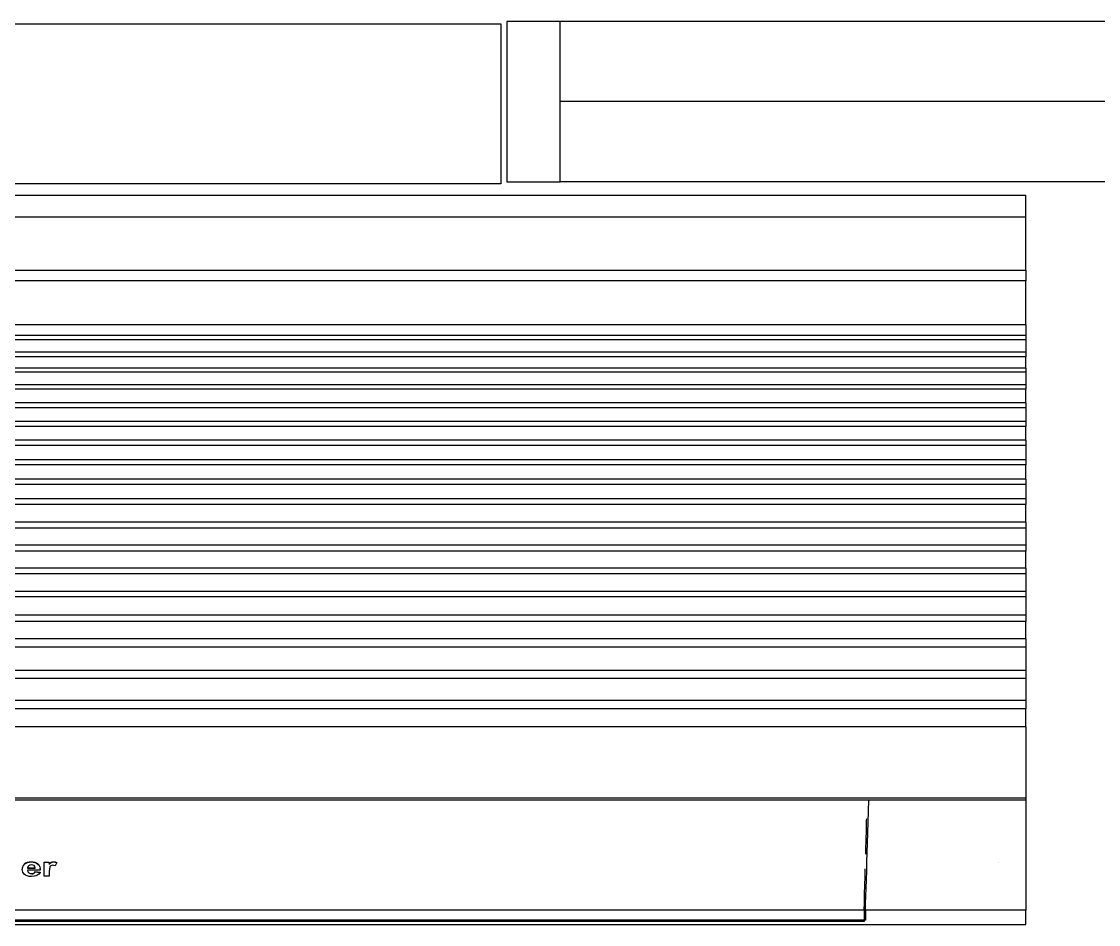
# Model space of a CAD drawing. Header units: millimetres. Extents: x 982 to 80582, y 687 to 58800.
# Drawn here: x 34869 to 35877, y 44240 to 45085 of the extents above; entities that cross this region are included whole.
import ezdxf

# ---------------------------------------------------------------- set-up
doc = ezdxf.new("R2010")
doc.units = ezdxf.units.MM
for name, color, linetype in [('A-WALL', 1, 'Continuous'), ('A-WIN', 9, 'Continuous'), ('Edges', 7, 'Continuous')]:
    doc.layers.add(name, color=color, linetype=linetype)

# ---------------------------------------------------------------- blocks, each defined once
blk = doc.blocks.new('A$C04C40081')
at = {"layer": 'A-WIN', "color": 8}
for p, q in [((850, 150), (50, 150)), ((850, 75), (50, 75)), ((850, 0), (50, 0))]:
    blk.add_line(p, q, dxfattribs=at)
at = {"layer": 'A-WIN', "color": 8, "linetype": 'Continuous'}
for points in [[(50, 150), (0, 150), (0, 0), (50, 0)], [(850, 150), (900, 150), (900, 0), (850, 0)]]:
    blk.add_lwpolyline(points, close=True, dxfattribs=at)
blk = doc.blocks.new('air con')
at = {"layer": 'Edges'}
for p, q in [((71.402, 41.898), (152.402, 41.898)), ((152.402, 41.095), (152.402, 41.898)), ((71.402, 41.095), (152.402, 41.095)), ((152.402, 39.122), (152.402, 41.095)), ((71.402, 39.122), (152.402, 39.122)), ((152.402, 39.122), (152.402, 38.724)), ((152.402, 38.724), (71.402, 38.724)), ((152.402, 37.092), (152.402, 38.724)), ((152.402, 37.092), (71.402, 37.092)), ((152.402, 37.092), (152.402, 36.701)), ((152.402, 36.701), (71.402, 36.701)), ((152.402, 36.701), (152.402, 36.542)), ((152.402, 36.542), (71.402, 36.542)), ((152.402, 36.542), (152.402, 36.078)), ((152.402, 36.078), (71.402, 36.078)), ((152.402, 35.914), (71.402, 35.914)), ((152.402, 36.078), (152.402, 35.914)), ((152.402, 35.493), (152.402, 35.914)), ((152.402, 35.493), (71.402, 35.493)), ((152.402, 35.493), (152.402, 35.34)), ((152.402, 35.34), (71.402, 35.34)), ((152.402, 35.34), (152.402, 34.877)), ((152.402, 34.877), (71.402, 34.877)), ((152.402, 34.709), (71.402, 34.709)), ((152.402, 34.877), (152.402, 34.709)), ((152.402, 34.207), (152.402, 34.709)), ((152.402, 34.207), (71.402, 34.207)), ((152.402, 34.022), (71.402, 34.022)), ((152.402, 34.207), (152.402, 34.022)), ((152.402, 34.022), (152.402, 33.51)), ((152.402, 33.51), (71.402, 33.51)), ((152.402, 33.51), (152.402, 33.335)), ((152.402, 33.335), (71.402, 33.335)), ((152.402, 32.826), (152.402, 33.335)), ((152.402, 32.826), (71.402, 32.826)), ((152.402, 32.826), (152.402, 32.625)), ((152.402, 32.625), (71.402, 32.625)), ((152.402, 32.625), (152.402, 32.098)), ((152.402, 32.098), (71.402, 32.098)), ((152.402, 31.911), (71.402, 31.911)), ((152.402, 32.098), (152.402, 31.911)), ((152.402, 31.378), (152.402, 31.911)), ((152.402, 31.378), (71.402, 31.378)), ((152.402, 31.189), (71.402, 31.189)), ((152.402, 31.378), (152.402, 31.189)), ((152.402, 31.189), (152.402, 30.654)), ((152.402, 30.654), (71.402, 30.654)), ((152.402, 30.439), (71.402, 30.439)), ((152.402, 30.654), (152.402, 30.439)), ((152.402, 29.791), (152.402, 30.439)), ((152.402, 29.791), (71.402, 29.791)), ((152.402, 29.562), (71.402, 29.562)), ((152.402, 29.791), (152.402, 29.562)), ((152.402, 29.562), (152.402, 28.935)), ((152.402, 28.935), (71.402, 28.935)), ((152.402, 28.714), (71.402, 28.714)), ((152.402, 28.935), (152.402, 28.714)), ((152.402, 28.092), (152.402, 28.714)), ((152.402, 28.092), (71.402, 28.092)), ((152.402, 28.092), (152.402, 27.871)), ((152.402, 27.871), (71.402, 27.871)), ((152.402, 27.871), (152.402, 27.226)), ((152.402, 27.226), (71.402, 27.226)), ((152.402, 27.226), (152.402, 27.024)), ((152.402, 27.024), (71.402, 27.024)), ((152.402, 27.024), (152.402, 26.349)), ((152.402, 26.349), (71.402, 26.349)), ((152.402, 26.349), (152.402, 26.117)), ((152.402, 26.117), (71.402, 26.117)), ((152.402, 25.469), (152.402, 26.117)), ((152.402, 25.469), (71.402, 25.469)), ((152.402, 25.162), (71.402, 25.162)), ((152.402, 25.469), (152.402, 25.162)), ((152.402, 25.162), (152.402, 24.304)), ((152.402, 24.304), (71.402, 24.304)), ((152.402, 24.002), (71.402, 24.002)), ((152.402, 24.304), (152.402, 24.002)), ((152.402, 24.002), (152.402, 23.184)), ((152.402, 23.184), (71.402, 23.184)), ((152.402, 23.184), (152.402, 22.883)), ((152.402, 22.883), (71.402, 22.883)), ((152.402, 22.213), (152.402, 22.883)), ((152.402, 22.213), (71.402, 22.213)), ((152.402, 22.213), (152.402, 19.568)), ((152.402, 19.568), (71.402, 19.568)), ((152.402, 19.568), (152.402, 19.493)), ((152.402, 19.493), (71.402, 19.493)), ((146.588, 19.085), (146.601, 19.493)), ((152.402, 19.493), (152.402, 15.42)), ((146.504, 18.391), (146.514, 18.752)), ((146.514, 18.752), (146.516, 18.813)), ((146.575, 18.687), (146.588, 19.085)), ((146.494, 18.035), (146.504, 18.391)), ((146.562, 18.299), (146.575, 18.687)), ((146.484, 17.685), (146.494, 18.035)), ((146.55, 17.923), (146.562, 18.299)), ((146.479, 17.503), (146.484, 17.685)), ((146.527, 17.206), (146.538, 17.558)), ((146.538, 17.558), (146.55, 17.923)), ((115.355, 17.145), (115.315, 17.105)), ((115.404, 17.176), (115.355, 17.145)), ((115.355, 17.138), (115.404, 17.17)), ((115.355, 17.145), (115.355, 17.138)), ((115.404, 17.176), (115.46, 17.199)), ((115.404, 17.17), (115.46, 17.192)), ((115.404, 17.176), (115.404, 17.17)), ((115.46, 17.199), (115.522, 17.213)), ((115.46, 17.192), (115.522, 17.206)), ((115.46, 17.199), (115.46, 17.192)), ((115.522, 17.213), (115.589, 17.217)), ((115.522, 17.213), (115.522, 17.206)), ((115.522, 17.206), (115.589, 17.211)), ((115.589, 17.217), (115.664, 17.213)), ((115.589, 17.217), (115.589, 17.211)), ((115.589, 17.211), (115.664, 17.206)), ((115.664, 17.213), (115.731, 17.198)), ((115.664, 17.213), (115.664, 17.206)), ((115.664, 17.206), (115.731, 17.191)), ((115.731, 17.198), (115.731, 17.191)), ((115.731, 17.198), (115.79, 17.175)), ((115.731, 17.191), (115.79, 17.168)), ((115.79, 17.175), (115.79, 17.168)), ((115.79, 17.175), (115.84, 17.141)), ((115.79, 17.168), (115.84, 17.134)), ((115.84, 17.141), (115.84, 17.134)), ((115.88, 17.098), (115.84, 17.141)), ((116.073, 17.206), (116.248, 17.206)), ((116.073, 17.206), (116.073, 17.199)), ((116.073, 17.199), (116.248, 17.199)), ((116.073, 16.682), (116.073, 17.199)), ((116.248, 17.206), (116.248, 17.199)), ((116.248, 17.199), (116.253, 17.137)), ((116.248, 17.125), (116.291, 17.169)), ((116.291, 17.175), (116.253, 17.137)), ((116.291, 17.175), (116.329, 17.201)), ((116.291, 17.169), (116.329, 17.194)), ((116.291, 17.175), (116.291, 17.169)), ((116.329, 17.201), (116.368, 17.213)), ((116.329, 17.194), (116.368, 17.206)), ((116.329, 17.201), (116.329, 17.194)), ((116.368, 17.213), (116.411, 17.217)), ((116.368, 17.213), (116.368, 17.206)), ((116.368, 17.206), (116.411, 17.211)), ((116.411, 17.217), (116.474, 17.211)), ((116.411, 17.217), (116.411, 17.211)), ((116.411, 17.211), (116.474, 17.204)), ((116.474, 17.211), (116.535, 17.192)), ((116.474, 17.211), (116.474, 17.204)), ((116.474, 17.204), (116.535, 17.185)), ((116.535, 17.185), (116.477, 17.065)), ((116.535, 17.192), (116.535, 17.185)), ((146.516, 16.869), (146.527, 17.206)), ((151.402, 17.184), (151.402, 17.175)), ((115.264, 16.955), (115.263, 16.943)), ((115.263, 16.936), (115.263, 16.943)), ((115.267, 16.885), (115.263, 16.936)), ((115.264, 16.955), (115.268, 16.997)), ((115.28, 16.838), (115.267, 16.885)), ((115.286, 17.058), (115.268, 17.004)), ((115.268, 17.004), (115.268, 16.997)), ((115.268, 17), (115.268, 17.004)), ((115.268, 16.997), (115.268, 17)), ((115.302, 16.796), (115.28, 16.838)), ((115.299, 17.08), (115.286, 17.058)), ((115.299, 17.08), (115.315, 17.098)), ((115.333, 16.758), (115.302, 16.796)), ((115.315, 17.098), (115.355, 17.138)), ((115.315, 17.105), (115.315, 17.098)), ((115.384, 16.72), (115.333, 16.758)), ((115.928, 16.901), (115.457, 16.901)), ((115.457, 16.901), (115.468, 16.854)), ((115.46, 16.992), (115.459, 16.985)), ((115.459, 16.985), (115.741, 16.985)), ((115.469, 17.035), (115.46, 16.992)), ((115.46, 16.992), (115.739, 16.992)), ((115.468, 16.854), (115.468, 16.847)), ((115.501, 16.813), (115.468, 16.847)), ((115.499, 17.073), (115.469, 17.035)), ((115.544, 17.098), (115.499, 17.073)), ((115.501, 16.813), (115.55, 16.788)), ((115.501, 16.813), (115.501, 16.806)), ((115.501, 16.806), (115.55, 16.781)), ((115.601, 17.106), (115.544, 17.098)), ((115.55, 16.788), (115.61, 16.779)), ((115.55, 16.788), (115.55, 16.781)), ((115.55, 16.781), (115.61, 16.772)), ((115.654, 17.098), (115.601, 17.106)), ((115.61, 16.779), (115.651, 16.784)), ((115.61, 16.779), (115.61, 16.772)), ((115.61, 16.772), (115.651, 16.777)), ((115.651, 16.784), (115.684, 16.797)), ((115.651, 16.777), (115.684, 16.79)), ((115.651, 16.784), (115.651, 16.777)), ((115.699, 17.075), (115.654, 17.098)), ((115.684, 16.797), (115.711, 16.82)), ((115.684, 16.79), (115.711, 16.813)), ((115.684, 16.797), (115.684, 16.79)), ((115.729, 17.037), (115.699, 17.075)), ((115.711, 16.82), (115.73, 16.846)), ((115.711, 16.82), (115.711, 16.813)), ((115.739, 16.992), (115.729, 17.037)), ((115.73, 16.853), (115.918, 16.83)), ((115.73, 16.853), (115.73, 16.846)), ((115.73, 16.846), (115.918, 16.823)), ((115.741, 16.985), (115.739, 16.992)), ((115.84, 17.134), (115.88, 17.091)), ((115.871, 16.757), (115.84, 16.731)), ((115.918, 16.823), (115.871, 16.757)), ((115.88, 17.098), (115.88, 17.091)), ((115.888, 17.082), (115.88, 17.091)), ((115.888, 17.082), (115.903, 17.053)), ((115.908, 17.043), (115.903, 17.053)), ((115.908, 17.038), (115.908, 17.043)), ((115.911, 17.033), (115.908, 17.038)), ((115.911, 17.033), (115.924, 16.981)), ((115.918, 16.83), (115.918, 16.823)), ((115.924, 16.974), (115.924, 16.981)), ((115.925, 16.959), (115.924, 16.974)), ((115.925, 16.959), (115.928, 16.908)), ((115.928, 16.901), (115.928, 16.908)), ((116.248, 17.132), (116.253, 17.137)), ((116.248, 17.132), (116.248, 17.125)), ((116.266, 16.951), (116.262, 16.841)), ((116.262, 16.841), (116.262, 16.682)), ((116.278, 17.015), (116.266, 16.951)), ((116.296, 17.05), (116.278, 17.015)), ((116.321, 17.072), (116.296, 17.05)), ((116.351, 17.084), (116.321, 17.072)), ((116.388, 17.088), (116.351, 17.084)), ((116.431, 17.082), (116.388, 17.088)), ((116.477, 17.065), (116.431, 17.082)), ((146.456, 16.673), (146.464, 16.956)), ((146.505, 16.546), (146.516, 16.869)), ((115.446, 16.692), (115.384, 16.72)), ((115.521, 16.676), (115.446, 16.692)), ((115.608, 16.67), (115.521, 16.676)), ((115.716, 16.68), (115.608, 16.67)), ((115.762, 16.692), (115.716, 16.68)), ((115.803, 16.709), (115.762, 16.692)), ((115.84, 16.731), (115.803, 16.709)), ((116.262, 16.682), (116.073, 16.682)), ((146.438, 16.032), (146.447, 16.349)), ((146.447, 16.349), (146.456, 16.673)), ((146.495, 16.239), (146.505, 16.546)), ((146.429, 15.722), (146.438, 16.032)), ((146.477, 15.675), (146.486, 15.948)), ((146.486, 15.948), (146.495, 16.239)), ((146.421, 15.42), (146.429, 15.722)), ((146.468, 15.42), (146.477, 15.675)), ((146.421, 15.42), (76.921, 15.42)), ((146.468, 15.42), (146.421, 15.42)), ((146.421, 15.42), (146.421, 15.051)), ((152.402, 15.42), (146.468, 15.42)), ((146.468, 15.42), (146.468, 15.051)), ((152.402, 14.898), (152.402, 15.42)), ((71.402, 14.898), (152.402, 14.898)), ((146.421, 15.051), (76.921, 15.051)), ((146.421, 15.012), (76.921, 15.012)), ((146.468, 15.051), (146.421, 15.051)), ((146.421, 15.051), (146.421, 15.012))]:
    blk.add_line(p, q, dxfattribs=at)

msp = doc.modelspace()

# ---------------------------------------------------------------- linework, layer by layer
at = {"layer": 'A-WALL', "color": 8, "linetype": 'Continuous', "ltscale": 900}
for p, q in [((32917.1, 45083.1), (35317.1, 45083.1)), ((35317.1, 45083.1), (35317.1, 44933.1)), ((35317.1, 44933.1), (32917.1, 44933.1))]:
    msp.add_line(p, q, dxfattribs=at)

# ---------------------------------------------------------------- block references
at = {"xscale": 25.2884805851763, "yscale": 25.2884805851763, "zscale": 25.2884805851763}
msp.add_blockref('air con', (31954.5, 43863.2), dxfattribs=at)
at = {"layer": 'A-WIN', "color": 8}
msp.add_blockref('A$C04C40081', (35322.7, 44935.2), dxfattribs=at)

doc.saveas('drawing.dxf')
